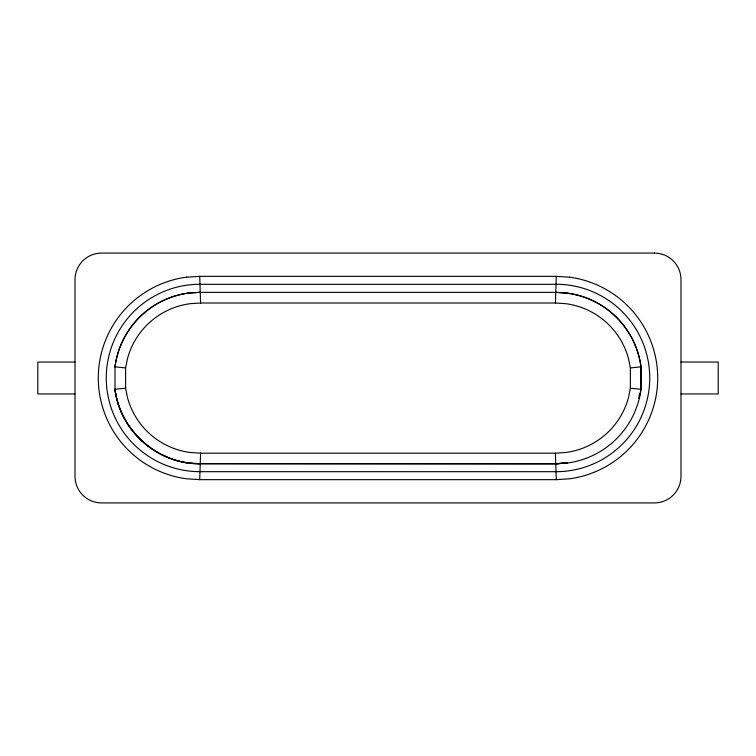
<?xml version="1.0" encoding="UTF-8"?>
<svg xmlns="http://www.w3.org/2000/svg" width="756" height="756" viewBox="0 0 756 756"><rect width="100%" height="100%" fill="white"/><g stroke="black" fill="none" stroke-linecap="round" stroke-linejoin="round"><path stroke-width="1.13" d="M639.359 393.876L639.075 398.516L640.918 389.264L641.012 366.811L630.372 367.955L630.372 388.225L628.529 397.514A75.071 75.071 0 0 1 565.819 452.494L555.405 453.175L200.586 453.175L190.181 452.494A75.071 75.071 0 0 1 127.471 397.514L125.619 388.225L125.619 367.955L127.471 358.675A75.071 75.071 0 0 1 190.181 303.685L200.586 303.005L555.405 303.005L565.819 303.685A75.071 75.071 0 0 1 628.529 358.675L630.372 367.955M186.704 277.14A101.71 101.71 0 0 0 186.704 478.813L199.716 479.663L200.586 453.175M125.619 367.955L114.988 366.811A85.721 85.721 0 0 1 188.792 292.978M641.012 389.189L641.003 389.274A85.721 85.721 0 0 1 567.198 463.059L555.755 463.806L200.236 463.711C158.41 464.628 119.883 430.759 114.988 389.274L114.988 366.811M188.792 293.13L200.236 292.288L188.792 293.035A85.721 85.721 0 0 0 114.988 366.906M555.405 303.005L556.284 276.337L569.296 277.187M640.701 371.829L640.918 368.352L640.918 389.264L630.372 388.225M555.405 453.175L555.755 463.806L200.236 463.711C158.382 464.675 119.798 430.816 114.988 389.274L125.619 388.225M186.704 277.187L199.716 276.337L556.284 276.337M199.716 479.663L556.284 479.663L569.296 478.813A101.71 101.71 0 0 0 569.296 277.14M567.208 463.059L555.764 463.711L556.284 479.663M199.981 284.313L556.019 284.313M200.236 292.374L555.755 292.374L567.208 293.13A85.721 85.721 0 0 1 641.003 366.849A85.721 85.721 0 0 0 567.208 293.13L555.764 292.288M75.014 362.058L37.8 362.058L37.8 393.952L75.014 393.952M680.986 362.048L718.2 362.048L718.2 393.942L680.986 393.942M200.236 463.711L188.792 462.965A85.721 85.721 0 0 1 158.099 452.768M199.716 276.337L200.586 303.005M641.012 366.811L641.003 389.274M556.019 284.256A93.716 93.716 0 0 1 649.735 377.972A93.716 93.716 0 0 1 556.019 471.687L199.981 471.687A93.716 93.716 0 0 1 106.265 377.972A93.716 93.716 0 0 1 199.981 284.256M157.125 452.22A85.721 85.721 0 0 1 114.988 389.189M555.764 463.711L567.208 462.965L555.755 463.806M654.413 253.08L101.587 253.08A26.583 26.583 0 0 0 75.005 279.663L75.014 476.337A26.573 26.573 0 0 0 101.587 502.92L654.413 502.92A26.573 26.573 0 0 0 680.986 476.337L680.986 279.663A26.573 26.573 0 0 0 654.413 253.08"/></g></svg>
